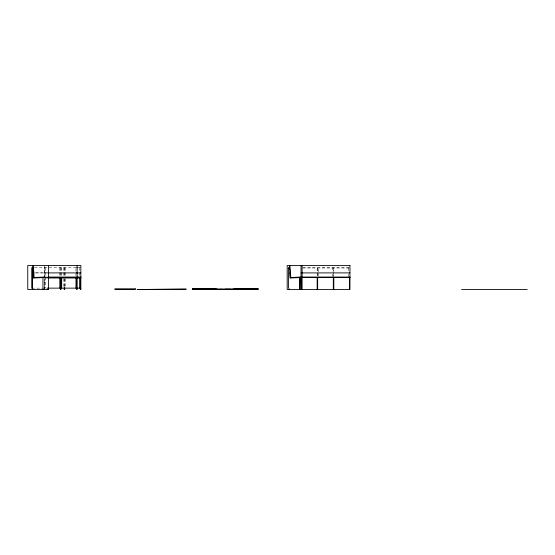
<?xml version="1.0" encoding="UTF-8"?>
<svg xmlns="http://www.w3.org/2000/svg" width="555" height="555" viewBox="0 0 555 555"><rect width="100%" height="100%" fill="white"/><g stroke="black" fill="none" stroke-linecap="round" stroke-linejoin="round"><path stroke-width="0.42" stroke-dasharray="2.77 2.08" d="M34.493 267.683L80.843 267.683M302.739 267.683L349.948 267.683M302.739 268.01L349.088 268.01M44.351 277.042L47.369 277.042M44.795 277.486L47.369 277.486M44.795 277.993L47.369 277.993M31.919 288.135L47.369 288.135M348.79 268.01L348.79 271.978M348.79 274.073L348.79 276.452M333.798 268.01L333.798 277.993M333.319 277.993L333.319 268.01L332.646 268.072L332.646 271.978M332.646 274.073L332.646 276.452M318.327 271.978L318.327 268.01L317.654 268.072L317.654 277.993M318.327 273.317L318.327 276.452M317.169 268.01L317.169 277.993M79.684 267.683L79.684 276.21M75.952 268.537L75.952 276.21M65.372 267.683L65.372 277.909M65.372 278.763L65.372 288.135M64.699 267.683L64.699 277.909M64.699 278.763L64.699 288.135M64.213 267.683L64.213 277.909M64.213 278.763L64.213 288.135M63.541 267.683L63.541 277.909M63.541 278.763L63.541 288.135M61.654 267.683L61.633 276.21M60.981 267.683L60.96 276.307M60.495 267.683L60.495 276.307M59.822 267.683L59.801 276.21M45.51 267.683L45.489 288.135M44.331 265.561L44.351 289.481M47.369 272.894L34.493 272.894L47.369 272.935M44.837 277.909L44.837 267.683L44.816 277.909M44.837 289.481L44.837 278.763L44.816 289.481"/><path stroke-width="0.83" d="M33.598 277.993L33.376 272.935L33.855 272.894L33.217 265.519L32.731 265.561L33.598 277.993L44.351 277.528L44.351 277.042L33.578 277.507M290.272 277.993L290.05 272.935L290.529 272.894L289.883 265.519L289.405 265.561L290.272 277.993L301.025 277.528L349.948 277.528M33.376 272.935L33.862 272.914L34.063 277.486M290.05 272.935L290.536 272.914L290.73 277.486M290.251 277.507L301.004 277.042L349.948 277.042M32.918 267.683L31.919 267.683L31.919 288.135L32.918 289.481M76.645 267.683L77.124 267.683M288.593 268.01L289.62 268.01M47.799 272.894L80.843 272.914M301.025 272.914L349.948 272.894M76.645 272.935L77.124 272.935M47.799 277.042L80.843 277.042M47.799 277.528L80.843 277.528M77.124 277.59L76.645 277.59L76.625 289.481L77.124 289.481L77.124 265.519M80.843 277.59L80.357 277.59L80.357 289.481L80.843 289.481L80.843 265.519L27.75 265.561L27.75 289.481L48.549 289.481L48.549 287.781M301.025 277.59L349.948 277.59M47.799 277.993L80.843 277.993M47.779 288.135L80.843 288.135M192.488 288.995L258.144 288.995L258.144 288.517L234.023 288.517L234.023 288.995M60.474 289.481L60.981 289.481L60.981 277.59L60.495 277.59L60.495 289.481M258.144 289.481L192.488 289.481L192.488 288.517L215.874 288.517L215.874 289.481M461.587 289.481L527.25 289.481M289.266 289.481L288.593 287.462L288.593 267.683L289.592 268.01M301.004 277.042L301.025 277.528M44.331 277.042L44.351 277.528M349.463 277.59L349.463 289.481M333.798 277.59L333.798 289.481M333.319 277.59L333.319 289.481M317.654 277.59L317.654 289.481M317.169 277.59L317.169 289.481M302.1 265.519L302.1 289.481M301.511 277.59L301.511 289.481M301.025 265.519L301.025 289.481M299.95 289.481L299.95 277.59L299.624 289.481M257.881 288.995L257.881 289.481M257.471 288.517L257.471 288.995M257.014 288.517L257.014 288.995M256.792 288.517L256.792 288.995M252.629 288.995L252.629 289.481M247.974 288.995L247.974 289.481M247.44 288.517L247.44 288.995M247.218 288.517L247.218 288.995M246.76 288.517L246.76 288.995M246.087 288.517L246.087 288.995M245.414 288.517L245.414 288.995M244.949 288.517L244.949 288.995M244.734 288.517L244.734 288.995M236.083 288.995L236.083 289.481M235.375 288.517L235.375 288.995M235.153 288.517L235.153 288.995M234.696 288.517L234.696 288.995M232.823 288.995L232.823 289.481M230.831 288.995L230.831 289.481M229.513 288.995L229.513 289.481M228.167 288.995L228.167 289.481M227.765 288.995L227.765 289.481M226.176 288.995L226.176 289.481M225.774 288.995L225.774 289.481M220.932 288.995L220.932 289.481M217.622 288.995L217.622 289.481M216.277 288.995L216.277 289.481M215.631 288.995L215.631 289.481M214.528 288.517L214.528 288.995M214.285 288.517L214.285 289.481M209.034 288.517L209.034 289.481M204.379 288.517L204.379 289.481M203.976 288.517L203.976 289.481M199.321 288.517L199.321 288.995M194.077 288.517L194.077 288.995M193.834 288.517L193.834 288.995M79.684 277.909L79.684 288.135M75.973 277.909L75.973 288.135M64.699 287.781L64.699 289.481L64.213 289.481L64.213 287.781M61.654 277.909L61.654 288.135M59.822 277.909L59.822 288.135M48.41 265.561L48.41 289.481M48.07 287.781L48.07 289.481M42.957 277.59L42.957 289.481M32.245 267.683L32.245 288.135M349.948 265.519L287.185 265.519L287.185 289.481L349.948 289.481L349.948 265.519M135.344 288.808L114.892 288.808L114.892 289.481L135.344 289.481L135.344 288.808M186.112 289.162L137.189 289.481L186.112 289.162"/></g></svg>
